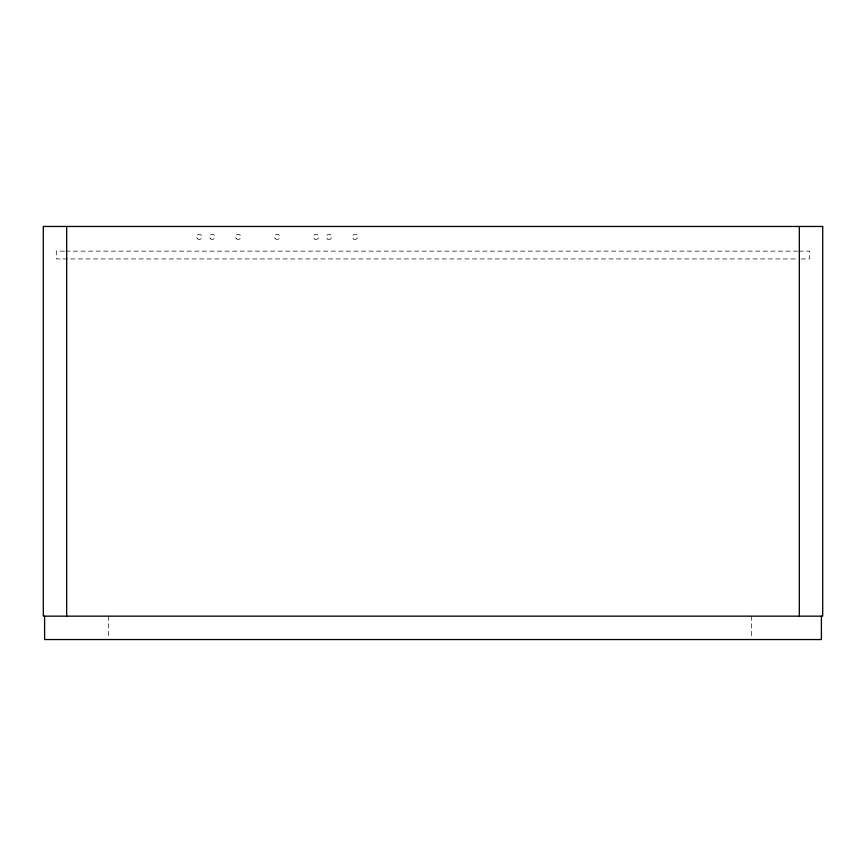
<?xml version="1.0" encoding="UTF-8"?>
<svg xmlns="http://www.w3.org/2000/svg" width="866" height="866" viewBox="0 0 866 866"><rect width="100%" height="100%" fill="white"/><g stroke="black" fill="none" stroke-linecap="round" stroke-linejoin="round"><path stroke-width="0.65" stroke-dasharray="4.33 3.25" d="M64.409 251.14L56.29 251.14L56.29 258.934L797.965 258.934M65.762 251.14L797.532 251.14M798.885 251.14L809.71 251.14L809.71 258.934L798.885 258.934M751.666 616.159L751.666 638.242M108.661 616.159L108.661 638.242M353.761 239.103A2.598 2.598 0 0 0 357.658 236.851A2.598 2.598 0 0 0 353.761 234.599A2.598 2.598 0 0 0 353.761 239.103M327.781 239.103A2.598 2.598 0 0 0 331.678 236.851A2.598 2.598 0 0 0 327.781 234.599A2.598 2.598 0 0 0 327.781 239.103M314.791 239.103A2.598 2.598 0 0 0 318.688 236.851A2.598 2.598 0 0 0 314.791 234.599A2.598 2.598 0 0 0 314.791 239.103M275.28 238.691A2.598 2.598 0 0 0 279.631 237.522A2.598 2.598 0 0 0 276.449 234.34A2.598 2.598 0 0 0 275.28 238.691M210.33 238.691A2.598 2.598 0 0 0 214.681 237.522A2.598 2.598 0 0 0 211.499 234.34A2.598 2.598 0 0 0 210.33 238.691M236.31 238.691A2.598 2.598 0 0 0 240.661 237.522A2.598 2.598 0 0 0 237.479 234.34A2.598 2.598 0 0 0 236.31 238.691M197.34 238.691A2.598 2.598 0 0 0 201.691 237.522A2.598 2.598 0 0 0 198.509 234.34A2.598 2.598 0 0 0 197.34 238.691"/><path stroke-width="1.3" d="M821.401 616.159L821.401 639.541L44.599 639.541L44.599 616.159M799.318 226.459L799.318 616.159M66.682 226.459L66.682 616.159M822.7 226.459L43.3 226.459L43.3 616.159L822.7 616.159L822.7 226.459"/></g></svg>
